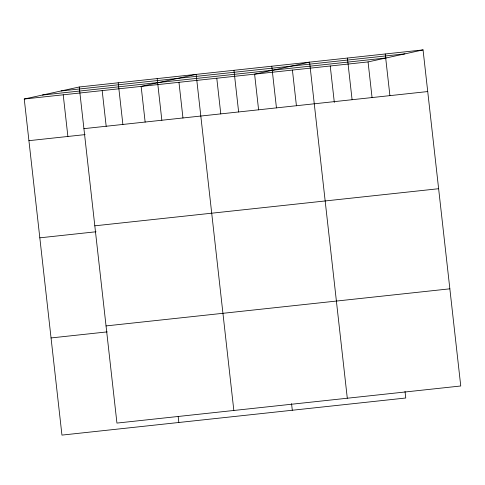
<?xml version="1.0" encoding="UTF-8"?>
<svg xmlns="http://www.w3.org/2000/svg" width="485" height="485" viewBox="0 0 485 485"><rect width="100%" height="100%" fill="white"/><g stroke="black" fill="none" stroke-linecap="round" stroke-linejoin="round"><path stroke-width="0.73" d="M405.011 391.383L405.757 398.009L61.947 435.1L24.25 99.013L79.243 86.991L423.053 49.9L460.75 385.987L116.94 423.084L79.243 86.991M24.25 99.013L368.06 61.916L423.053 49.9M61.098 90.962L404.902 53.865M42.395 95.048L386.205 57.951M83.917 128.652L427.721 91.556M28.924 140.674L85.124 134.606M94.817 225.816L438.622 188.72M39.819 237.832L96.018 231.769M106.045 325.92L449.85 288.824M51.052 337.942L107.252 331.879M385.236 53.98L389.904 95.636M368.06 61.916L372.062 97.624M347.412 58.061L352.086 99.716M330.236 65.996L334.329 102.45M347.296 398.227L309.594 62.141L254.601 74.163L258.608 109.865M292.419 70.076L296.426 105.785M271.776 66.221L276.45 107.876M291.558 403.623L292.297 410.249M233.958 70.301L238.632 111.956M216.783 78.243L220.79 113.945M233.837 410.468L196.14 74.381L141.147 86.403L145.148 122.111M178.965 82.323L182.966 118.031M157.176 78.582L161.844 120.244M178.183 416.603L178.844 422.49M118.207 82.789L122.881 124.445M102.177 90.604L106.185 126.312M63.214 94.811L67.888 136.467"/></g></svg>
